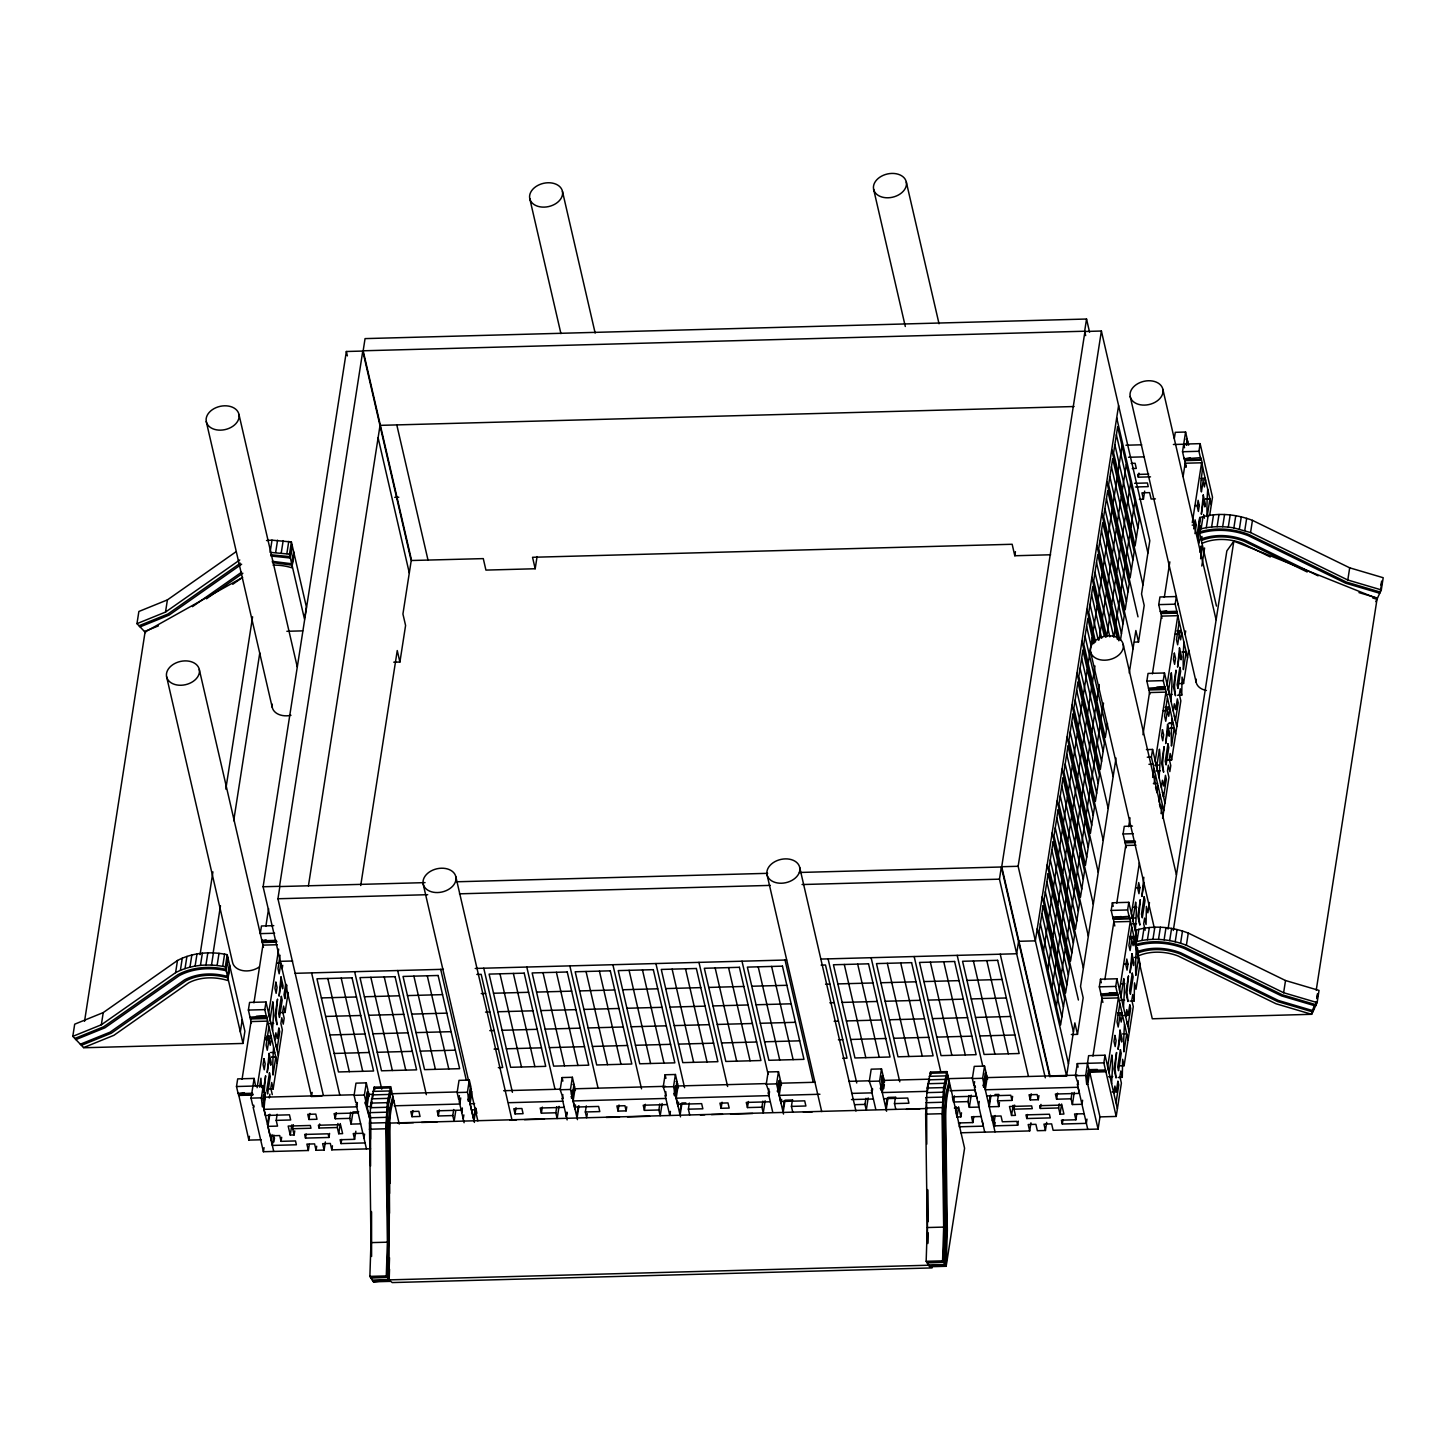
<?xml version="1.0" encoding="UTF-8"?>
<svg xmlns="http://www.w3.org/2000/svg" width="1456" height="1456" viewBox="0 0 1456 1456"><rect width="100%" height="100%" fill="white"/><g stroke="black" fill="none" stroke-linecap="round" stroke-linejoin="round"><path stroke-width="1.5" d="M388.952 1279.879L928.819 1265.228L932.077 1267.921L392.21 1282.572L388.952 1279.879L389.808 1123.086L927.399 1108.507M390.081 1280.443L389.88 1281.371L373.464 1281.826L369.879 1276.384L370.971 1242.623L369.478 1123.122L370.898 1103.102L374.192 1087.141L390.608 1086.686L399.235 1124.05M370.516 1124.578L370.534 1139.083M389.88 1281.371L386.295 1275.947L387.387 1242.186L385.785 1128.782L387.314 1102.665L390.608 1086.686M925.652 1114.149L927.181 1088.014L930.493 1072.053L946.91 1071.598L964.582 1148.202L946.163 1266.283L929.747 1266.738L926.162 1261.296L927.254 1227.535L925.652 1114.149L942.068 1113.694L943.597 1087.577L946.91 1071.598M371.244 1256.055L371.207 1211.465M371.589 1256.473L371.571 1211.792M389.516 1257.729L388.788 1279.733L372.372 1280.188M389.516 1269.213L389.152 1280.279L372.736 1280.716M927.454 1243.096L927.399 1189.57M927.818 1243.533L928.164 1232.795M950.113 1085.539L949.967 1085.794A39.749 7.662 88.4 0 0 945.727 1116.37L947.328 1230.447L946.163 1266.283L942.578 1260.86L943.67 1227.099L942.068 1113.694M926.635 1103.957L926.762 1144.161M370.534 1115.806L370.552 1166.056M371.48 1105.25L372.044 1101.209M927.781 1090.162L928.327 1086.121M72.8 1036.363L74.693 1024.187L103.23 1012.593L177.486 960.487C192.611 952.479 210.647 951.205 227.209 954.663L244.899 1031.267L243.006 1043.442L85.085 1047.719L83.574 1047.61L72.8 1036.363L101.338 1024.787L175.594 972.663C190.718 964.655 208.754 963.381 225.316 966.857L243.006 1043.442M145.582 632.632L136.973 623.659L138.866 611.484L167.404 599.89L236.09 551.697M84.539 1021.311L145.072 631.977L242.679 577.395M101.338 1024.787L103.23 1012.593M136.973 623.659L165.511 612.084L167.404 599.89M175.594 972.663L177.486 960.487M180.38 970.351L182.273 958.175M185.021 968.586L186.914 956.41M189.953 967.166L191.846 954.99M195.104 966.092L196.997 953.917M200.054 954.663L212.922 871.871M225.807 789.079L252.598 616.798M200.455 965.383L202.348 953.207M205.933 965.055L207.826 952.879M304.832 617.144L306.397 606.988L291.382 541.96L271.999 540.176L270.106 552.352L289.489 554.154L304.504 619.182M213.177 952.734L220.475 905.741M233.706 820.729L259.787 652.907M211.502 965.091L213.395 952.916M275.675 552.388L277.568 540.212M217.108 965.492L219.001 953.316M281.281 552.789L283.174 540.613M222.695 966.274L224.588 954.099M286.868 553.571L288.761 541.395M225.316 966.857L227.209 954.663M289.489 554.154L291.382 541.96M227.791 957.174L225.898 969.35C209.992 965.874 192.592 966.857 178.014 974.574L103.685 1026.753L74.82 1038.456M291.964 544.471L290.072 556.647L270.652 554.754M228.101 958.521L226.208 970.715C210.647 967.184 193.593 968.04 179.325 975.593L104.941 1027.809L75.894 1039.584M292.274 545.818L290.381 558.012L270.962 556.028M229.429 964.272L227.536 976.466C213.486 972.572 197.743 972.954 184.657 979.797L110.11 1032.14L80.335 1044.207M293.602 551.569L291.71 563.763L272.181 561.306M229.757 965.692L227.864 977.868C214.178 973.9 198.762 974.155 185.968 980.834L111.366 1033.196L81.409 1045.335M293.93 552.989L292.037 565.165L272.472 562.58M240.331 1031.885L242.224 1019.691M321.794 1096.204L311.548 1096.477L263.117 886.759L346.364 351.497L362.781 351.06L411.193 560.778L402.93 614.013L405.587 625.479L399.909 662.025L393.739 662.189M252.507 1093.256L238.147 1093.638L236.491 1086.522L237.692 1078.878L254.108 1078.423L255.637 1086.322M256.311 1016.27L266.557 1015.979L250.032 1017.198L248.375 1010.064L249.577 1002.42L265.993 1001.983L278.369 1055.564M238.147 1093.638L244.408 1092.71M250.032 1017.198L251.415 1023.222M266.139 939.866L261.916 940.74L276.276 940.358M261.188 1139.775L248.867 1140.103L238.256 1092.874M262.025 939.975L262.335 942.523L276.695 942.141M242.06 1079.278L251.033 1021.566L267.449 1021.129L257.111 1087.705M253.945 1002.82L262.917 945.126L277.295 944.726M265.847 926.38L268.596 908.617M362.781 351.06L279.534 886.322L263.117 886.759M323.305 1095.167L277.95 898.752L279.861 886.558L425.061 882.627M537.082 556.574L535.189 568.75L485.922 570.097L483.283 558.613L411.593 560.505L363.163 350.787L365.056 338.611L1086.54 319.028L1089.579 332.205M309.309 1144.398L308.363 1150.495L263.409 1151.714L253.089 1107.033L254.127 1106.997L253.708 1105.213L252.689 1105.25L251.033 1098.133L254.108 1078.423M266.448 1016.743L264.81 1009.627L265.993 1001.983M277.168 1063.208L266.557 1015.979M248.867 1140.103L249.467 1136.281M278.66 949.112L268.65 1013.467L270.488 1021.548M259.568 1087.122L260.952 1078.204L261.479 1087.65M268.869 1027.244L266.102 1045.099L267.285 1050.249L268.96 1039.529L264.846 1039.639M270.07 1019.6L272.836 1001.764C274.183 1011.283 272.927 1020.911 272.581 1030.502M280.062 955.263L277.987 968.659L279.17 973.809L280.844 963.089L276.731 963.199M277.15 1114.277L276.203 1120.374L290.672 1119.973L289.471 1114.823L265.411 1115.478L263.409 1106.742L262.371 1106.778L261.352 1097.842L263.245 1085.666L252.944 1085.939M263.081 1092.237L265.629 1075.802L264.155 1092.127L265.119 1096.259M282.173 968.822L282.719 965.255M262.899 1098.898L263.536 1094.839M263.318 1100.681L263.955 1096.623M262.99 1104.958L264.883 1092.783L263.245 1085.666M263.409 1106.742L265.301 1094.566L264.264 1094.603M273.71 1151.423L263.991 1109.345L265.301 1094.566M273.564 1047.592C272.982 1056.765 272.509 1065.919 273.018 1075.056L275.785 1057.22L271.69 1057.329M274.747 1039.948L275.857 1032.814L277.204 1038.601L278.86 1027.881L279.752 1031.722L276.986 1049.576L275.857 1044.826M285.685 984.056L284.011 994.776L284.903 998.616L286.978 985.221M269.287 1098.006L269.888 1094.202M263.409 1151.714L264.046 1147.656M267.504 1124.815L269.069 1114.659M269.069 1089.033L273.182 1088.924L282.355 1029.865L280.881 1023.459L281.772 1017.762L283.247 1024.15L284.175 1018.181L282.701 1011.774L283.592 1006.078L285.067 1012.466L280.953 1012.575M285.067 1012.466L288.179 992.482M273.874 1135.079L272.327 1145.435L296.387 1144.78L295.513 1140.94L281.044 1141.34L279.716 1135.553L270.106 1135.807L267.922 1126.362L269.815 1114.186M308.417 885.958L379.998 425.625M271.144 1140.649L272.09 1134.552M273.874 1141.959L274.511 1137.9M281.044 1141.34L281.681 1137.263M294.749 1130.875L294.13 1134.934L290.254 1135.043L291.819 1124.887M294.13 1134.934L292.692 1128.728L293.329 1124.669M311.548 1096.477L312.166 1092.419M329.584 1133.405L328.947 1137.464L305.505 1138.101L306.142 1134.042M308.945 1119.482L307.762 1114.331L315.806 1114.113L317.008 1119.264L308.945 1119.482L309.891 1113.385M319.028 1128.018L318.391 1125.251L340.54 1124.651L342.615 1133.623L338.738 1133.733L337.301 1127.526L319.028 1128.018L319.665 1123.959M325.38 1141.941L324.106 1150.058L316.061 1150.276L316.698 1146.218M360.724 885.521L397.251 650.559L399.909 662.025M360.669 1123.85L351.06 1124.105L349.749 1118.372L335.28 1118.754L336.227 1112.675M370.57 1148.802L331.804 1149.858L332.441 1145.799M337.301 1127.526L337.938 1123.468M338.738 1133.733L340.322 1123.577M365.074 1142.924L341.013 1143.579L341.65 1139.502M349.749 1118.372L350.696 1112.275M366.457 1148.911L356.138 1104.23L357.175 1104.212L356.756 1102.429L355.737 1102.447L354.081 1095.331L355.974 1083.155L366.293 1082.864L367.931 1089.998L366.038 1102.174L365.001 1102.192L370.37 1120.974M351.06 1124.105L352.971 1111.929L358.722 1111.765M357.375 1102.756L356.738 1106.833L263.991 1109.345M341.013 1143.579L340.122 1139.72L354.591 1139.338L355.846 1131.221M366.038 1102.174L364.382 1095.058L366.293 1082.864M365.42 1103.976L367.312 1091.8L368.332 1091.763L369.314 1096.022M366.439 1103.957L368.332 1091.763M370.534 1122.012L367.039 1106.542L368.932 1094.366L373.464 1094.239M363.964 1138.119L364.601 1134.06M411.993 1116.679L410.81 1111.529L418.855 1111.31L420.038 1116.461L411.993 1116.679L412.94 1110.6M455.692 1111.165L454.108 1121.32L452.78 1115.569L438.329 1115.969L439.275 1109.872M452.78 1115.569L453.726 1109.49M464.1 1122.722L459.186 1101.446L460.223 1101.409L459.805 1099.626L458.767 1099.662L457.129 1092.546L459.022 1080.352L469.323 1080.079L470.98 1087.195L469.087 1099.371L468.049 1099.407L468.686 1095.349M458.767 1099.662L459.404 1095.604M460.733 1097.933L459.787 1104.03L394.194 1105.814M461.643 1112.056L462.262 1107.998M461.752 1112.602L462.389 1108.544M463.226 1118.954L463.863 1114.896M469.087 1099.371L467.431 1092.255L469.323 1080.079M474.401 1122.43L469.487 1101.155L468.45 1101.191L470.361 1088.997M469.487 1101.155L471.38 1088.979M475.166 1109.072L473.582 1119.227L470.088 1103.757L471.981 1091.563M474.019 1120.774L475.912 1108.598M515.042 1113.895L513.841 1108.726L521.903 1108.507L523.086 1113.676L515.042 1113.895L515.988 1107.798M559.049 1106.342L557.157 1118.517L555.828 1112.784L541.377 1113.167L542.324 1107.088M555.828 1112.784L556.774 1106.687M562.853 1094.584L562.234 1098.643L563.254 1098.607L560.178 1089.743L562.071 1077.567L572.372 1077.276L574.01 1084.392L572.117 1096.586L571.098 1096.605L572.536 1098.37L577.45 1119.646M566.275 1116.151L566.912 1112.093M572.117 1096.586L570.479 1089.47L572.372 1077.276M566.402 1116.697L567.039 1112.639M571.407 1094.584L572.044 1090.526M571.498 1098.388L572.772 1090.271M572.536 1098.37L574.428 1086.176L572.991 1084.429L574.01 1084.392M575.539 1104.922L574.902 1108.981L573.136 1100.954L575.029 1088.779L665.501 1086.322M576.631 1116.424L578.214 1106.269M577.067 1117.971L578.96 1105.796M587.296 1113.658L586.659 1117.717L585.33 1111.984L586.295 1105.887M626.772 1106.815L626.135 1110.873L618.072 1111.092L619.018 1104.995M662.098 1103.539L660.205 1115.715L658.876 1109.982L644.407 1110.382L645.354 1104.285M658.876 1109.982L659.823 1103.903M665.902 1091.782L665.265 1095.84L666.302 1095.822L663.226 1086.94L665.119 1074.765L675.42 1074.492L677.058 1081.608L675.165 1093.784L674.128 1093.82L675.402 1085.703M675.165 1093.784L673.527 1086.667L675.42 1074.492M669.796 1115.46L670.433 1111.401M680.498 1116.843L675.584 1095.567L674.547 1095.604L676.13 1085.448M675.584 1095.567L677.477 1083.391L676.439 1083.41M678.587 1102.119L677.95 1106.178L676.185 1098.17L678.077 1085.976L766.293 1083.592M679.679 1113.64L681.244 1103.484M680.098 1115.187L682.009 1102.993L685.849 1102.902M689.707 1114.914L688.379 1109.181L689.325 1103.102M721.12 1108.289L719.937 1103.138L727.982 1102.92L729.183 1108.071L721.12 1108.289L722.067 1102.21M765.146 1100.754L763.235 1112.93L761.925 1107.197L747.456 1107.579L748.402 1101.5M761.925 1107.197L762.871 1101.1M768.95 1088.997L768.313 1093.056L769.35 1093.019L766.256 1084.156L768.149 1071.962L778.469 1071.689L780.107 1078.805L778.214 1090.999L777.176 1091.017L778.614 1092.764L783.528 1114.058M769.551 1091.581L768.914 1095.64L676.185 1098.17M778.214 1090.999L776.576 1083.865L778.469 1071.689M778.123 1084.938L778.76 1080.862M778.541 1086.704L779.488 1080.625L780.507 1080.589L781.49 1084.847M778.614 1092.764L780.507 1080.589M781.635 1099.335L780.998 1103.393L779.215 1095.367L781.108 1083.191L815.051 1082.263M782.709 1110.837L784.293 1100.681M783.146 1112.384L785.039 1100.208L792.719 1099.99M792.756 1112.129L791.427 1106.396L792.373 1100.299M868.176 1097.951L866.284 1110.127L864.955 1104.394L865.92 1098.297M875.784 1109.399L871.361 1090.253L872.399 1090.235L869.305 1081.353L871.198 1069.177L881.499 1068.904L883.155 1076.02L881.262 1088.196L880.225 1088.233L881.663 1089.98L886.577 1111.256M872.599 1088.797L871.962 1092.855L851.596 1093.401M881.262 1088.196L879.606 1081.08L881.499 1068.904M881.481 1080.097L882.118 1076.039L883.155 1076.02M880.643 1089.998L881.262 1085.939M881.899 1081.881L882.118 1076.039M881.663 1089.98L883.555 1077.804L882.536 1077.822M883.737 1088.724L884.356 1084.665M885.703 1107.488L886.977 1099.371M885.83 1108.034L887.414 1097.897M886.194 1109.599L887.778 1099.444M895.804 1109.326L894.475 1103.593L895.422 1097.496M1050.631 554.772L1014.796 555.755L1015.433 551.678M978.942 1107.07L969.332 1107.343L968.003 1101.61L953.553 1101.992L954.499 1095.895M955.573 1110.764L956.21 1106.687M961.506 1112.803L960.869 1116.861L957.011 1116.952L958.576 1106.815M959.904 1122.74L959.267 1126.798L983.328 1126.143M1045.299 1077.822L999.453 879.169L1001.346 866.993L799.417 872.472M1085.666 335.608L1084.647 331.222L1086.54 319.028M1071.343 1034.524L1077.495 1034.361L1074.856 1022.876L1066.575 1076.002L1050.14 1076.439L1001.728 866.72L1084.957 331.477L1101.391 331.022L1149.803 540.74L1141.54 593.975L1144.198 605.441L1138.519 641.987L1134.406 642.096M968.003 1101.61L968.95 1095.513M984.729 1132.149L974.41 1087.468L975.429 1087.432L975.029 1085.648L973.991 1085.685L972.353 1078.568L974.246 1066.374L984.547 1066.101L986.185 1073.218L984.292 1085.412L983.273 1085.43L984.22 1079.333M969.332 1107.343L971.225 1095.149M973.991 1085.685L974.628 1081.626M958.394 1122.958L972.845 1122.576L973.791 1116.479M984.292 1085.412L982.654 1078.277L984.547 1066.101M978.65 1105.523L979.287 1101.464M995.03 1131.876L984.711 1087.177L983.674 1087.213L985.166 1073.254L986.185 1073.218M1066.575 1076.002L1018.144 866.284L1101.391 331.022M984.711 1087.177L986.604 1075.001L985.566 1075.038M988.751 1104.704L990.025 1096.586M988.879 1105.25L990.462 1095.094M990.808 1096.641L989.243 1106.797L998.834 1106.542L999.471 1102.483M1018.563 941.577L1016.652 953.753L820.693 959.067M992.41 1120.538L993.047 1116.461M992.537 1121.084L993.174 1117.025M995.176 1115.514L993.647 1125.87L1017.708 1125.215L1018.326 1121.156M998.834 1106.542L997.524 1100.809L998.47 1094.712M994.557 1126.453L995.194 1122.394M1118.59 405.587L1035.362 940.849L1018.945 941.304M997.524 1100.809L1011.975 1100.408L1012.612 1096.35M1014.632 1105.104L1013.995 1109.163L1015.433 1115.369L1011.556 1115.478L1013.139 1105.322M1043.533 950.877L1047.574 924.851M1048.484 918.954L1052.542 892.91M1053.452 887.013L1057.511 860.987M1058.421 855.091L1062.48 829.046M1063.39 823.15L1067.43 797.124M1068.358 791.227L1072.399 765.183M1073.309 759.304L1077.367 733.26M1078.277 727.363L1082.336 701.319M1083.246 695.44L1087.304 669.396M1088.214 663.499L1092.255 637.455M1093.183 631.576L1097.223 605.532M1098.152 599.635L1102.192 573.609M1103.102 567.713L1107.161 541.668M1108.071 535.772L1112.129 509.746M1113.039 503.849L1117.098 477.805M1118.008 471.908L1122.048 445.882M1047.792 969.387L1051.851 943.361M1052.761 937.464L1056.819 911.42M1057.729 905.523L1061.788 879.497M1062.698 873.6L1066.738 847.556M1067.667 841.677L1071.707 815.633M1072.635 809.736L1076.676 783.692M1077.586 777.813L1081.644 751.769M1082.554 745.872L1086.613 719.846M1087.523 713.95L1091.563 687.905M1092.491 682.009L1094.967 666.011M1099.007 640.039L1101.5 624.042M1102.41 618.145L1106.469 592.119M1107.379 586.222L1111.438 560.178M1112.348 554.281L1116.406 528.255M1117.316 522.358L1121.357 496.314M1122.285 490.435L1126.325 464.391M1026.808 1118.536L1025.97 1114.877L1049.412 1114.24L1050.249 1117.899L1026.808 1118.536L1027.445 1114.477M1038.947 1095.64L1038.31 1099.699L1030.266 1099.917L1031.212 1093.82M960.869 1132.786L1029.683 1130.93L1030.939 1122.813M1052.069 987.896L1056.128 961.87M1057.038 955.973L1061.096 929.929M1062.006 924.05L1066.047 898.006M1066.975 892.109L1071.015 866.065M1071.944 860.187L1075.984 834.142M1076.894 828.246L1080.953 802.22M1081.863 796.323L1085.921 770.279M1086.831 764.382L1090.872 738.356M1091.8 732.459L1095.84 706.415M1096.768 700.518L1099.244 684.52M1110.746 610.628L1106.687 636.672L1093.729 580.489L1097.769 554.463L1117.389 639.421M1111.656 604.731L1115.715 578.687M1116.625 572.809L1120.665 546.764M1121.593 540.868L1125.634 514.842M1126.562 508.945L1130.602 482.901M1040.33 1108.453L1039.693 1105.686L1061.843 1105.086L1063.917 1114.058L1060.041 1114.168L1058.621 1107.961L1040.33 1108.453L1040.967 1104.394M1150.513 476.858L1138.319 477.186L1138.956 473.127M1056.346 1006.424L1060.405 980.379M1061.315 974.483L1065.355 948.457M1066.283 942.56L1070.324 916.516M1071.252 910.619L1075.292 884.593M1076.202 878.696L1080.261 852.652M1081.171 846.755L1085.23 820.729M1086.14 814.832L1090.18 788.788M1091.108 782.891L1095.149 756.865M1096.077 750.968L1100.117 724.924M1101.027 719.046L1103.521 703.03M1115.023 629.138L1113.767 637.182L1096.514 562.507M1115.933 623.241L1119.973 597.215M1120.902 591.318L1124.942 565.274M1125.87 559.377L1129.911 533.351M1130.821 527.454L1134.879 501.41M1107.488 723.541L1105.304 737.555L1083.792 644.353L1087.85 618.327L1093.693 643.643M1120.519 639.748L1124.25 615.724L1102.738 522.522L1098.698 548.566L1119.737 639.694M1139.393 499.335L1143.415 499.226L1144.671 491.109M1029.683 1130.93L1028.191 1124.523L1035.889 1124.323L1037.364 1130.711L1045.426 1130.493L1046.682 1122.376M1082.609 1100.226L1081.972 1104.285L1072.38 1104.54L1071.052 1098.807L1056.601 1099.207L1057.547 1093.11M1058.621 1107.961L1059.24 1103.903M1060.041 1114.168L1061.624 1104.012M1116.024 758.085L1080.534 986.349L1083.173 997.815L1077.495 1034.361M1129.255 673.036L1135.862 630.521L1138.519 641.987M1086.959 1119.1L1086.376 1123.359L1062.316 1124.014L1062.953 1119.937M1071.052 1098.807L1071.998 1092.71M1174.337 438.402L1175.283 432.323L1185.584 432.032L1187.222 439.166L1186.276 445.245M1078.077 1080.607L1077.458 1084.665L1078.477 1084.647L1075.402 1075.766L1077.294 1063.59L1103.848 1062.862L1105.486 1069.978L1088.214 1070.451L1086.722 1084.411L1087.759 1084.392L1098.079 1129.073L1053.125 1130.293L1051.632 1123.886L1043.952 1124.105L1045.426 1130.493M1072.38 1104.54L1074.273 1092.364M1062.316 1124.014L1061.424 1120.174L1075.893 1119.773L1076.839 1113.676M1086.722 1084.411L1085.703 1075.493L1088.615 1055.673L1105.031 1055.218L1109.09 1072.854L1111.874 1054.999C1113.203 1064.518 1111.965 1074.146 1111.62 1083.737M1109.272 992.992L1117.498 992.774L1100.954 993.993L1099.316 986.859L1100.499 979.215L1116.916 978.778L1129.292 1032.359M1130.074 1001.055L1134.169 1000.945L1134.515 982.873L1135.989 989.261L1139.993 963.563L1129.383 916.334L1112.839 917.535L1111.201 910.419L1112.384 902.775L1128.8 902.32L1136.463 935.607M1134.988 840.804L1124.724 841.095L1123.086 833.979L1124.269 826.335L1132.477 826.098M1156.828 687.214L1165.037 686.995L1148.493 688.197L1146.855 681.08L1148.038 673.436L1164.472 672.981L1176.83 726.58M1158.739 604.622L1159.941 596.978L1176.357 596.541L1175.174 604.185L1176.812 611.302L1160.396 611.757L1158.739 604.622L1175.174 604.185M1201.418 479.916L1205.532 479.807L1204.421 486.923L1203.093 481.19L1201.418 491.928C1198.743 480.589 1205.313 468.905 1200.709 457.639L1184.165 458.858L1182.527 451.742L1185.584 432.032M1086.94 1078.568L1087.577 1074.51M1087.341 1082.609L1089.179 1069.669L1097.387 1069.45M1100.954 993.993L1102.902 1002.438M1112.839 917.535L1121.175 916.552M1124.724 841.095L1126.252 847.72M1148.493 688.197L1149.894 694.239M1160.396 611.757L1166.675 610.81M1184.165 458.858L1190.444 457.93M1089.179 1069.669L1099.972 1116.898L1098.079 1129.073M1114.786 925.998L1112.966 916.77M1161.924 618.381L1160.505 610.992M1211.319 504.868L1201.6 462.79L1185.166 463.226L1186.112 467.212L1184.292 458.094M1187.004 444.99L1187.641 440.931L1186.203 439.184L1187.222 439.166M1087.759 1084.392L1089.652 1072.198M1092.983 1056.055L1101.955 998.361L1118.372 997.906L1107.688 1066.72L1117.407 1108.799M1104.867 979.615L1113.84 921.903L1130.275 921.466L1119.573 990.262L1121.411 998.343M1116.77 903.175L1125.743 845.463L1136.008 845.19M1128.655 826.717L1130.038 817.853M1142.96 734.734L1149.512 692.565L1165.928 692.128L1155.227 760.924L1157.083 769.005M1152.424 673.837L1161.397 616.125L1177.813 615.67L1167.111 684.484L1168.968 692.546M1164.309 597.379L1169.841 561.87M1183.109 476.549L1185.166 463.226M1103.848 1062.862L1105.031 1055.218M1117.371 993.538L1115.733 986.422L1116.916 978.778M1129.255 917.098L1127.617 909.964L1128.8 902.32M1148.93 764.309L1153.043 764.2L1151.387 757.084L1152.588 749.44L1146.418 749.603M1164.927 687.76L1163.271 680.625L1164.472 672.981M1200.581 458.403L1198.943 451.287L1200.126 443.643L1183.71 444.098L1184.511 447.775M1105.486 1069.978L1116.206 1116.443L1099.79 1116.898M1153.043 764.2L1163.763 810.664M1176.812 611.302L1187.532 657.766M1177.995 603.658L1178.414 605.441M1128.091 1040.003L1117.498 992.774M1175.647 734.224L1165.037 686.995M1139.393 862.771L1131.458 913.822L1133.296 921.903M1152.661 777.449L1154.044 768.568M1192.282 522.704L1201.6 462.79M1119.791 1004.039L1117.025 1021.894L1118.208 1027.044L1119.882 1016.324L1121.211 1022.057L1122.303 1014.941L1118.208 1015.05M1120.993 996.395L1123.759 978.541C1125.106 988.078 1123.85 997.706 1123.504 1007.297M1131.676 927.599L1128.91 945.454L1130.093 950.604L1131.767 939.866L1133.096 945.617L1134.206 938.483L1130.093 938.592M1132.877 919.955L1135.644 902.101C1136.99 911.638 1135.735 921.248 1135.389 930.839M1154.08 783.637L1155.463 774.701M1156.646 767.057L1159.431 749.203C1160.76 758.74 1159.522 768.368 1159.158 777.941M1167.348 698.261L1164.563 716.115L1165.765 721.266L1167.421 710.528L1163.326 710.637M1168.531 690.617L1171.316 672.763C1172.644 682.282 1171.407 691.909 1171.043 701.501M1179.233 621.803L1176.466 639.657L1177.649 644.808L1179.324 634.088L1175.21 634.197M1193.702 528.801L1195.085 519.865L1196.268 525.015L1194.939 533.606M1127.981 964.163L1127.053 970.133L1125.87 964.982L1126.798 959.013L1127.981 964.163L1123.886 964.272M1139.884 887.723L1138.956 893.693L1137.755 888.542L1138.683 882.573L1139.884 887.723L1135.771 887.832M1199.307 505.487L1198.379 511.456L1197.196 506.306L1198.124 500.336L1199.307 505.487L1195.212 505.596M1143.815 877.276L1141.904 896.477L1144.016 882.918M1156.865 792.719L1157.975 785.585M1134.606 942.196L1136.517 930.002C1153.461 925.106 1171.916 926.799 1188.278 933.059L1285.521 980.525L1319.027 990.426L1317.134 1002.602L1311.638 1014.304L1152.297 1018.781L1134.606 942.196C1151.55 937.282 1170.023 938.993 1186.385 945.253L1283.628 992.719L1317.134 1002.602M1216.47 606.078L1198.798 529.493L1200.69 517.299C1217.635 512.403 1236.089 514.095 1252.451 520.356L1349.694 567.822L1383.2 577.723L1381.307 589.898L1375.829 601.601M1136.463 936.572L1135.189 944.689C1151.405 939.793 1169.15 941.249 1184.875 947.274L1282.208 994.776L1316.115 1004.786M1200.308 525.889L1199.362 531.986C1215.578 527.09 1233.341 528.546 1249.048 534.57L1346.4 582.072L1380.288 592.082L1381.853 581.945M1136.444 939.957L1135.498 946.054C1151.314 941.122 1168.695 942.451 1184.056 948.347L1281.462 995.886L1315.551 1005.969L1316.188 1001.91M1200.636 527.254L1199.689 533.351C1215.487 528.419 1232.868 529.747 1248.229 535.644L1345.635 583.183L1379.742 593.265M1136.954 941.486L1138.847 929.292M1198.798 529.493L1201.127 528.783L1203.02 516.589M1113.785 1093.183L1114.896 1086.049L1116.242 1091.836L1112.129 1091.945M1124.487 1024.369C1123.905 1033.542 1123.431 1042.714 1123.941 1051.851L1126.707 1033.997L1122.558 1033.924M1125.67 1016.725L1126.78 1009.609L1128.127 1015.396L1124.014 1015.505M1136.372 947.929C1135.789 957.102 1135.334 966.274 1135.826 975.411L1138.592 957.557L1134.442 957.466M1159.049 802.165L1160.159 795.031M1161.342 787.387L1162.452 780.27L1163.781 786.058L1165.455 775.32L1166.347 779.16L1163.562 797.014M1172.044 718.591C1171.461 727.763 1170.988 736.936 1171.479 746.073L1174.264 728.218L1170.151 728.328M1173.227 710.947L1174.337 703.812L1175.665 709.6L1177.34 698.88L1178.232 702.72L1175.447 720.574M1183.928 642.132C1183.346 651.323 1182.873 660.478 1183.382 669.614L1186.149 651.778L1182.054 651.888L1186.112 651.578M1185.111 634.488L1185.675 630.939M1207.697 489.252C1207.115 498.425 1206.66 507.598 1207.151 516.734L1209.918 498.88L1205.823 498.989M1137.464 947.729L1136.827 951.787C1150.877 946.509 1166.802 947.51 1180.707 952.788L1278.35 1000.454L1313.294 1010.773L1314.24 1004.676M1137.791 949.148L1137.154 953.207C1150.786 947.838 1166.347 948.73 1179.888 953.862L1277.585 1001.546L1312.748 1011.938L1313.385 1007.88M1201.964 536.445L1201.327 540.504C1214.959 535.135 1230.52 536.026 1244.079 541.159L1307.16 571.971M1116.242 1091.836L1117.899 1081.116L1118.79 1084.957L1116.006 1102.811M1128.127 1015.396L1129.783 1004.676L1130.675 1008.517L1127.909 1026.353L1126.78 1021.621M1200.108 552.425L1201.109 545.982L1202.001 549.822L1200.618 558.758M1160.996 813.595L1162.379 804.658M1142.105 940.412L1143.997 928.236M1201.127 528.783L1206.278 527.709L1208.171 515.533M1116.206 1116.443L1121.393 1083.1L1119.919 1076.694L1120.811 1070.997L1122.285 1077.385L1118.172 1077.513M1122.285 1077.385L1122.631 1059.313L1124.105 1065.701L1119.992 1065.828M1124.105 1065.701L1133.278 1006.66L1131.803 1000.254L1132.695 994.539L1134.169 1000.945M1149.476 902.483L1147.874 912.821L1146.4 906.415L1146.054 924.505L1144.58 918.099L1143.688 923.814L1145.18 930.202M1162.58 818.29L1168.95 777.322L1167.475 770.916L1168.349 765.201L1169.841 771.607L1170.77 765.638L1169.295 759.231L1170.169 753.516L1171.643 759.923L1167.548 760.032M1171.643 759.923L1180.834 700.864L1179.36 694.476L1180.252 688.761L1181.726 695.167L1177.613 695.276M1181.726 695.167L1182.054 677.076L1183.546 683.483L1179.433 683.592M1183.546 683.483L1188.733 650.122M1201.801 566.038L1204.603 547.966M1209.645 515.606L1212.502 497.224L1200.126 443.643M1147.455 939.702L1149.348 927.527M1206.278 527.709L1211.629 526.999L1213.521 514.823M1152.934 939.375L1154.826 927.181M1211.629 526.999L1217.107 526.672L1219 514.478M1158.503 939.411L1160.396 927.217M1217.107 526.672L1222.676 526.708L1224.569 514.514M1164.108 939.812L1166.001 927.636M1222.676 526.708L1228.282 527.108L1230.174 514.933M1168.04 929.074L1226.844 550.914L1233.833 541.159L1377.121 598.562L1316.242 990.135M1169.696 940.594L1171.589 928.418M1381.307 589.898L1347.801 580.016L1250.558 532.55L1233.869 527.891L1235.762 515.715M1173.299 930.493L1233.833 541.159M1175.21 941.723L1177.103 929.547M1239.384 529.019L1241.276 516.844M1180.598 943.215L1182.49 931.039M1244.771 530.512L1246.664 518.336M1186.385 945.253L1188.278 933.059M1250.558 532.55L1252.451 520.356M1283.628 992.719L1285.521 980.525M1347.801 580.016L1349.694 567.822M1312.275 1010.246L1311.638 1014.304L1276.075 1003.785L1178.25 956.046A39.749 26.9 8.8 0 0 1138.519 955.791L1137.828 956.119M1316.825 997.833L1317.443 993.775M1380.998 585.13L1381.635 581.071M1317.061 998.707L1317.68 994.648M372.681 1097.533L373.391 1094.239M928.964 1082.445L929.692 1079.151M373.464 1281.826L385.967 1280.552M929.747 1266.738L929.947 1265.792M391.191 1089.197L387.897 1104.795L386.568 1123.632L388.079 1242.805L386.95 1276.948L370.534 1277.403M391.5 1090.562L388.224 1105.941L386.932 1124.123L388.443 1243.151L387.314 1277.494L370.898 1277.949M947.492 1074.109L944.198 1089.707L942.851 1108.544L944.362 1227.717L943.251 1261.861L926.835 1262.316M947.801 1075.474L944.507 1090.853L943.215 1109.035L944.726 1228.063L943.615 1262.407L927.181 1262.862M392.829 1096.295L389.971 1107.324L388.406 1126.198L389.498 1213.267M393.156 1097.715L390.263 1108.598L388.77 1126.707L389.571 1193.465M949.13 1081.207L946.273 1092.237L944.707 1111.11L946.236 1229.428L945.09 1264.645L928.655 1265.1M949.458 1082.627L946.564 1093.511L945.053 1111.62L946.6 1229.774L945.435 1265.191L929.019 1265.628M393.83 1100.627L393.666 1100.882A39.749 7.662 88.4 0 0 389.425 1131.458L390.19 1183.4M232.742 584.293L241.842 577.886M165.511 612.084L239.767 559.959M240.331 563.181L167.859 614.05L138.993 625.752M241.641 564.2L169.114 615.105L140.067 626.881M192.465 606.661L241.569 572.208M206.461 598.78L242.861 573.227M1202.001 543.416L1202.692 543.088A39.749 26.9 8.8 0 1 1242.423 543.343L1270.269 556.975M144.508 631.522L158.395 625.88M83.574 1047.61L113.896 1035.307L188.57 982.891A39.749 26.9 8.8 0 1 227.7 980.489L229.593 968.313M1201 539.084C1215.068 533.806 1230.975 534.807 1244.88 540.085L1318.117 575.83M266.521 540.504L271.999 540.176M363.163 350.787L1084.647 331.222M380.38 425.352L1074.091 406.533M1125.907 445.227L1141.741 444.79M1173.39 444.499L1183.692 444.226M1182.527 451.742L1198.943 451.287M1128.546 457.275L1144.38 456.856M1184.693 459.878L1201.109 459.423M1184.583 460.642L1201 460.187M1131.075 463.39L1135.116 463.281L1136.299 468.432L1132.277 468.541M1148.766 474.128L1137.682 474.419L1138.319 477.186M394.74 497.351L398.798 497.242M1201.073 478.314L1205.168 478.205M1134.624 483.319L1147.401 482.973L1148.238 486.632L1135.462 486.977M1155.427 498.898L1151.114 499.026L1149.621 492.619L1141.941 492.838L1143.415 499.226M1205.768 498.789L1209.881 498.68M1192.173 525.125L1196.268 525.015M286.868 631.285L302.666 630.867M1160.923 612.758L1177.34 612.321M1160.796 613.522L1177.212 613.085M1177.158 630.721L1181.271 630.594M1177.285 631.267L1181.398 631.158M1177.649 632.814L1181.744 632.705L1180.634 639.821L1179.324 634.088M1146.855 681.08L1163.271 680.625M1149.039 689.216L1165.455 688.761M1148.911 689.98L1165.328 689.525M1168.058 694.494L1172.153 694.385M1165.273 707.161L1169.368 707.052M1165.401 707.707L1169.496 707.598M1165.765 709.254L1169.86 709.145L1168.749 716.279L1167.421 710.528M1168.931 722.995L1173.026 722.886M1169.059 723.541L1173.154 723.432M1170.114 728.127L1174.209 728.018M1147.292 757.193L1151.387 757.084M1154.845 765.201L1158.94 765.092M1156.173 770.934L1160.268 770.825M1153.389 783.601L1157.484 783.492M1123.086 833.979L1133.35 833.687M1125.251 842.114L1135.516 841.823M1125.142 842.878L1135.407 842.587M1001.728 866.72L1018.144 866.284M456.82 881.772L767.658 873.327M277.95 898.752L427.7 894.694M459.459 893.82L770.297 885.394M802.056 884.538L999.453 879.169M273.783 925.652L261.461 925.98L260.278 933.624L274.638 933.241M1132.732 907.361L1136.845 907.252M1111.201 910.419L1127.617 909.964M262.444 941.759L276.804 941.377M1113.367 918.554L1129.783 918.099M1131.057 918.099L1135.17 917.99M1113.258 919.318L1129.674 918.863M1132.386 923.832L1136.499 923.723M1129.601 936.499L1133.714 936.39M1129.729 937.045L1133.842 936.936M280.335 961.324L292.656 960.996M295.168 973.318L443.407 969.296M475.238 968.44L786.604 959.995M476.84 974.446L481.172 974.319L502.684 1067.521L498.352 1067.63M821.148 965.11L825.497 964.982L847.01 1058.184L842.678 1058.294M321.376 997.924L356.465 996.978M364.419 996.759L399.508 995.795M407.462 995.595L442.551 994.63M481.244 993.593L485.594 993.465M493.529 993.247L528.637 992.3M536.572 992.082L571.68 991.136M579.615 990.917L614.705 989.971M622.658 989.752L657.748 988.806M665.701 988.588L700.791 987.623M708.744 987.423L743.834 986.458M751.769 986.24L786.877 985.293M825.57 984.238L829.92 984.129M837.855 983.91L872.963 982.964M880.898 982.745L915.988 981.799M923.941 981.581L959.031 980.634M966.984 980.416L1002.074 979.451M1120.847 983.819L1124.942 983.71M1099.316 986.859L1115.733 986.422M248.375 1010.064L264.81 1009.627M1101.482 994.994L1117.899 994.557M250.559 1018.199L266.976 1017.762M325.653 1016.434L360.742 1015.487M368.696 1015.269L403.785 1014.322M411.72 1014.104L446.828 1013.139M485.521 1012.102L489.871 1011.975M497.806 1011.756L532.914 1010.81M540.849 1010.591L575.939 1009.645M583.892 1009.427L618.982 1008.48M626.935 1008.262L662.025 1007.315M669.978 1007.097L705.068 1006.151M713.003 1005.932L748.111 1004.968M756.046 1004.767L791.154 1003.803M829.847 1002.765L834.197 1002.638M842.132 1002.42L877.222 1001.473M885.175 1001.255L920.265 1000.308M928.218 1000.09L963.308 999.144M971.261 998.925L1006.351 997.979M250.432 1018.963L266.867 1018.527M1101.355 995.758L1117.789 995.322M269.578 1023.477L273.692 1023.368M1120.501 1000.272L1124.614 1000.163M266.794 1036.162L270.907 1036.035M1117.717 1012.939L1121.83 1012.83M266.921 1036.708L271.034 1036.599M329.93 1034.943L365.019 1033.997M372.954 1033.778L408.062 1032.832M415.997 1032.613L451.105 1031.667M489.798 1030.611L494.148 1030.484M502.083 1030.284L537.173 1029.319M545.126 1029.101L580.216 1028.154M588.169 1027.936L623.259 1026.99M631.212 1026.771L666.302 1025.825M674.237 1025.606L709.345 1024.66M717.28 1024.442L752.388 1023.495M760.323 1023.277L795.431 1022.312M834.124 1021.275L838.456 1021.147M846.409 1020.929L881.499 1019.983M889.452 1019.764L924.542 1018.818M932.495 1018.599L967.585 1017.653M975.52 1017.435L1010.628 1016.488M1117.844 1013.503L1121.957 1013.376M265.229 1038.31L271.38 1038.146L270.27 1045.262L268.96 1039.529M270.579 1052.524L274.674 1052.415M334.188 1053.452L369.296 1052.506M377.231 1052.288L412.339 1051.341M420.274 1051.123L455.382 1050.176M494.075 1049.121L498.407 1049.012M506.36 1048.793L541.45 1047.829M549.403 1047.628L584.493 1046.664M592.446 1046.445L627.536 1045.499M635.471 1045.281L670.579 1044.334M678.514 1044.116L713.622 1043.169M721.557 1042.951L756.665 1042.005M764.6 1041.786L799.69 1040.84M838.401 1039.784L842.733 1039.657M850.686 1039.457L885.776 1038.492M893.729 1038.274L928.819 1037.327M936.754 1037.109L971.862 1036.162M979.797 1035.944L1014.905 1034.998M271.635 1057.129L275.748 1057.02M236.491 1086.522L252.907 1086.067M373.755 1088.342L390.19 1087.905M930.056 1073.254L946.473 1072.817M263.845 1092.819L264.883 1092.783M676.039 1081.626L677.058 1081.608M1089.598 1071.452L1106.014 1070.997M238.675 1094.657L253.035 1094.257M372.936 1091.399L389.353 1090.963M929.219 1076.312L945.636 1075.875M238.547 1095.422L252.925 1095.021M1088.615 1072.235L1105.887 1071.762M265.902 1097.151L354.117 1094.766M391.555 1093.747L457.148 1091.964M503.649 1090.708L560.196 1089.179M848.975 1081.353L869.323 1080.789M929.401 1079.169L884.156 1080.388L882.263 1092.564L927.508 1091.345M947.492 1078.678L972.371 1078.004M1077.677 1075.147L987.204 1077.604L985.312 1089.78L1078.041 1087.268L1087.759 1129.346M251.033 1098.133L261.352 1097.842M354.081 1095.331L364.382 1095.058M372.172 1094.912L388.588 1094.457M457.129 1092.546L467.431 1092.255M560.178 1089.743L570.479 1089.47M663.226 1086.94L673.527 1086.667M766.256 1084.156L776.576 1083.865M869.305 1081.353L879.606 1081.08M928.455 1079.824L944.871 1079.369M972.353 1078.568L982.654 1078.277M1075.402 1075.766L1085.703 1075.493M1108.617 1076.73L1112.712 1076.621M371.48 1098.825L387.915 1098.37M927.781 1083.737L944.198 1083.282M370.898 1103.102L387.314 1102.665M927.181 1088.014L943.597 1087.577M367.039 1106.542L371.571 1106.414M470.088 1103.757L474.62 1103.63M508.544 1102.702L562.835 1101.227M573.136 1100.954L665.865 1098.443M779.215 1095.367L819.928 1094.257M950.131 1090.726L975.01 1090.053L976.94 1098.079M370.388 1107.725L386.805 1107.27M926.689 1092.637L943.106 1092.182M888.087 1097.405L895.768 1097.205M994.976 1094.512L998.816 1094.402M358.158 1112.948L334.097 1113.603L335.28 1118.754M369.988 1112.639L386.404 1112.184M461.206 1110.164L437.146 1110.819L438.329 1115.969M471.507 1109.891L475.875 1109.763M564.236 1107.361L540.176 1108.016L541.377 1113.167M574.556 1107.088L598.616 1106.433L599.799 1111.583L585.33 1111.984M667.285 1104.576L643.224 1105.231L644.407 1110.382M677.586 1104.285L701.646 1103.648L702.848 1108.799L688.379 1109.181M770.333 1101.773L746.273 1102.429L747.456 1107.579M780.634 1101.5L804.695 1100.845L805.896 1105.996L791.427 1106.396M851.505 1099.571L873.382 1098.989M883.683 1098.698L907.743 1098.042L908.926 1103.211L894.475 1103.593M926.271 1097.533L942.687 1097.096M976.412 1096.186L952.351 1096.841L953.553 1101.992M986.731 1095.913L1010.792 1095.258L1011.975 1100.408M369.678 1117.789L386.095 1117.334M854.636 1104.667L864.955 1104.394M925.961 1102.702L942.396 1102.247M369.478 1123.122L385.895 1122.685M925.761 1108.034L942.178 1107.597M267.922 1126.362L277.532 1126.107L276.203 1120.374M397.87 1123.104L413.377 1122.685M421.439 1122.467L436.946 1122.048M509.782 1120.064L516.425 1119.882M524.469 1119.664L544.417 1119.136M606.169 1117.444L619.473 1117.098M627.518 1116.879L649.667 1116.279M700.354 1114.896L704.777 1114.786M711.438 1114.604L722.504 1114.295M730.566 1114.077L752.716 1113.476M803.403 1112.111L812.266 1111.856M906.451 1109.308L919.737 1108.944M954.372 1108.016L958.812 1107.889L960.869 1116.861M292.692 1128.728L310.965 1128.236L310.328 1125.47L288.179 1126.07L290.254 1135.043M1013.995 1109.163L1032.286 1108.671L1031.649 1105.905L1009.481 1106.505L1011.556 1115.478M369.369 1129.237L385.785 1128.782M362.853 1133.296L353.244 1133.551L354.591 1139.338M981.107 1116.515L971.516 1116.788L972.845 1122.576M991.427 1116.242L1001.018 1115.988L1002.347 1121.775L1016.816 1121.375L1017.708 1125.215M1084.156 1113.731L1074.564 1113.986L1075.893 1119.773M370.971 1242.623L387.387 1242.186M927.254 1227.535L943.67 1227.099M369.879 1276.384L386.295 1275.947M926.162 1261.296L942.578 1260.86M1228.282 527.108L1233.869 527.891M1358.976 592.61L1377.467 598.07M1372.79 598.016L1376.921 599.235M293.766 555.61L291.873 567.785A39.749 26.9 8.8 0 0 273.073 565.165M1174.337 715.842L1175.411 720.374M1162.452 792.282L1163.526 796.814M1187.641 440.931L1188.624 445.19M1203.602 514.532L1204.458 518.19M1162.871 389.334A16.744 11.903 -13 0 1 1140.448 404.804A16.744 11.903 -13 0 1 1136.262 384.621A16.744 11.903 -13 0 1 1162.871 389.334L1216.051 619.637M1130.184 396.505L1196.122 682.172M1116.697 417.781L1147.929 552.989M1116.388 434.78L1137.9 527.982M1114.841 444.717L1136.353 537.919M1111.747 449.704L1142.96 584.912M1111.419 466.721L1132.932 559.905M1109.872 476.658L1131.385 569.842M1106.778 481.645L1137.991 616.853M1106.451 498.644L1127.963 591.846M1104.904 508.581L1126.416 601.783M1101.81 513.568L1133.023 648.775M1152.588 749.44L1164.946 803.02M1101.482 530.585L1122.995 623.769M1099.935 540.522L1121.448 633.706M1123.213 644.426A16.744 11.903 -13 0 1 1100.772 659.896A16.744 11.903 -13 0 1 1096.586 639.712A16.744 11.903 -13 0 1 1123.213 644.426L1176.375 874.747M1155.536 786.986L1156.428 790.808M1159.486 804.094L1160.377 807.953M1096.841 545.509L1118.845 640.804M1094.985 572.445L1109.836 636.836M1091.873 577.431L1105.686 637.273M1104.358 636.381L1092.801 586.386L1088.76 612.43L1095.549 641.859M1091.563 594.43L1101.682 638.256M1090.016 604.386L1098.224 639.985M1086.904 609.354L1094.584 642.606M1086.595 626.371L1091.017 645.518M1090.508 651.596L1154.408 928.418M1085.048 636.308L1106.56 729.492M1081.954 641.295L1113.167 776.503M1081.626 658.294L1103.138 751.496M1080.079 668.231L1101.591 761.433M1076.985 673.218L1108.198 808.426M1076.657 690.235L1098.17 783.419M1075.11 700.172L1096.623 793.356M1072.016 705.159L1103.229 840.367M1071.689 722.158L1093.201 815.36M1112.384 902.775L1113.203 906.324M1070.142 732.095L1091.672 825.297M1067.048 737.082L1098.261 872.29M1066.738 754.099L1088.251 847.283M1065.191 764.036L1086.704 857.22M1014.796 555.755L1012.157 544.271L532.532 557.284L535.189 568.75M1062.079 769.023L1093.292 904.231M1061.77 786.022L1083.282 879.224M1060.223 795.959L1081.735 889.161M1100.499 979.215L1101.318 982.782M1057.129 800.946L1088.342 936.153M1056.801 817.963L1078.314 911.147M906.305 182.036A16.744 11.903 -13 0 1 883.865 197.488A16.744 11.903 -13 0 1 879.679 177.304A16.744 11.903 -13 0 1 906.305 182.036L939.029 323.76M1055.254 827.9L1076.767 921.084M1052.16 832.887L1083.373 968.076M1051.833 849.885L1073.345 943.069M1050.286 859.823L1071.798 953.025M1047.192 864.809L1078.405 1000.017M1046.864 881.826L1068.376 975.01M1087.414 1063.317L1089.234 1070.433M1045.317 891.764L1066.829 984.948M1042.223 896.732L1073.436 1031.94M1077.294 1063.59L1078.113 1067.139M1041.895 913.749L1063.426 1006.933M873.6 189.189L905.304 326.49M1040.367 923.686L1061.879 1016.87M1077.458 1084.665L1079.46 1093.383L1055.4 1094.038L1056.601 1099.207M1037.254 928.673L1068.467 1063.881M1001.346 866.993L1049.758 1076.712M1038.31 1099.699L1037.127 1094.548L1029.064 1094.766L1030.266 1099.917M1000.236 954.19L1028.391 1076.093M986.804 960.614L1008.316 1053.798M973.409 960.978L994.921 1054.162M986.604 1075.001L987.587 1079.26M957.193 955.354L982.782 1066.192M983.273 1085.43L983.674 1087.213M943.761 961.779L965.273 1054.963M930.366 962.143L951.878 1055.327M956.046 1112.821L957.011 1116.952M914.168 956.537L940.776 1071.78M930.493 1072.053L931.057 1074.546M900.718 962.944L922.249 1056.128M926.016 1097.551L926.817 1100.991M887.323 963.308L908.835 1056.492M871.125 957.702L899.772 1081.826M857.693 964.109L879.206 1057.311M883.555 1077.804L884.538 1082.045M844.298 964.473L865.81 1057.675M828.082 958.867L856.729 1082.991M799.708 867.467A16.744 11.903 -13 0 1 777.286 882.937A16.744 11.903 -13 0 1 773.1 862.753A16.744 11.903 -13 0 1 799.708 867.467L855.946 1111.074M767.021 874.637L821.712 1111.583M785.039 960.032L813.176 1081.935M771.607 966.438L793.12 1059.64M758.212 966.802L779.724 1060.004M741.996 961.197L768.095 1074.237M562.453 191.355A16.744 11.903 -13 0 1 540.012 206.825A16.744 11.903 -13 0 1 535.826 186.641A16.744 11.903 -13 0 1 562.453 191.355L595.158 333.078M768.313 1093.056L772.736 1112.202M728.564 967.621L750.077 1060.805M715.169 967.985L736.681 1061.169M529.747 198.526L560.924 333.606M698.953 962.361L727.618 1086.485M685.521 968.786L707.034 1061.97M672.126 969.15L693.638 1062.334M655.91 963.526L684.575 1087.65M677.477 1083.391L678.46 1087.65M674.128 1093.82L674.547 1095.604M642.478 969.951L663.991 1063.135M665.119 1074.765L665.938 1078.332M665.265 1095.84L669.687 1115.005M629.083 970.315L650.595 1063.499M612.885 964.709L641.532 1088.833M599.435 971.116L620.966 1064.3M626.135 1110.873L624.952 1105.723L616.889 1105.941L618.072 1111.092M586.04 971.48L607.571 1064.664M569.842 965.874L597.979 1087.778M556.41 972.28L577.923 1065.483M574.428 1086.176L575.411 1090.435M543.015 972.644L564.528 1065.847M562.071 1077.567L562.89 1081.116M562.234 1098.643L567.148 1119.919M526.799 967.039L554.936 1088.942M396.796 424.915L428.009 560.069M513.367 973.445L534.88 1066.647M378.105 437.801L409.3 572.954M499.972 973.809L521.485 1067.011M346.364 351.497L347.365 355.883M483.756 968.204L512.421 1092.328M455.855 876.803A16.744 11.903 -13 0 1 433.433 892.255A16.744 11.903 -13 0 1 429.247 872.089A16.744 11.903 -13 0 1 455.855 876.803L512.093 1120.392M475.803 1108.125L476.931 1113.312M423.15 883.956L477.859 1120.92M440.713 969.368L466.302 1080.188M468.049 1099.407L468.45 1101.191M427.281 975.793L448.794 1068.977M413.886 976.157L435.399 1069.341M397.67 970.533L426.335 1094.657M384.238 976.958L405.751 1070.142M370.843 977.322L392.356 1070.506M238.948 414.396A16.744 11.903 -13 0 1 216.525 429.848A16.744 11.903 -13 0 1 212.339 409.682A16.744 11.903 -13 0 1 238.948 414.396L297.242 666.848M354.627 971.698L381.763 1089.179M374.192 1087.141L374.774 1089.652M341.195 978.123L362.708 1071.307M206.261 421.548L272.199 707.234M327.8 978.487L349.313 1071.671M311.602 972.881L339.721 1094.73M328.947 1137.464L328.11 1133.805L304.668 1134.442L305.505 1138.101M331.804 1149.858L330.33 1143.451L322.631 1143.67L324.106 1150.058M316.061 1150.276L314.587 1143.888L306.888 1144.088L308.363 1150.495M199.29 669.487A16.744 11.903 -13 0 1 176.849 684.957A16.744 11.903 -13 0 1 172.663 664.773A16.744 11.903 -13 0 1 199.29 669.487L263.445 947.365M273.182 1088.924L271.708 1082.518L270.816 1088.233L272.29 1094.621M166.585 676.658L232.541 962.325A16.744 11.903 -13 0 0 259.168 967.039M982.309 1121.357L983.291 1125.943M927.763 1189.88L928.218 1221.693M290.982 715.296A16.744 11.903 -13 0 1 272.145 704.085M1206.405 690.472A16.744 11.903 -13 0 1 1196.068 679.024M263.991 1058.658L263.063 1064.645L264.246 1069.796L265.174 1063.826L263.991 1058.658M275.876 982.218L274.947 988.187L276.13 993.356L277.059 987.368L275.876 982.218M269.123 1053.38L267.194 1072.581L269.305 1059.022L270.743 1065.228L271.18 1062.352L269.123 1053.38M277.514 999.344L274.966 1015.778L277.04 1024.751L276.058 1015.669L277.514 999.344M281.008 976.94L279.079 996.141L281.19 982.563L282.628 988.77L283.083 985.894L281.008 976.94M269.469 1072.872L266.776 1090.271L267.613 1093.911L270.306 1076.512L269.469 1072.872M281.354 996.432L278.66 1013.813L279.497 1017.471L282.209 1000.072L281.354 996.432M1043.151 905.705L1039.111 931.731L1060.623 1024.933L1064.664 998.889L1043.151 905.705M1048.12 873.764L1044.079 899.808L1065.592 992.992L1069.632 966.966L1048.12 873.764M1053.088 841.841L1049.03 867.867L1070.56 961.069L1074.601 935.025L1053.088 841.841M1058.057 809.9L1053.998 835.944L1075.511 929.128L1079.569 903.102L1058.057 809.9M1063.007 777.977L1058.967 804.021L1080.479 897.205L1084.538 871.161L1063.007 777.977M1067.976 746.036L1063.936 772.08L1085.448 865.283L1089.488 839.238L1067.976 746.036M1072.945 714.113L1068.904 740.158L1090.417 833.342L1094.457 807.297L1072.945 714.113M1077.913 682.191L1073.855 708.217L1095.385 801.419L1099.426 775.375L1077.913 682.191M1082.882 650.25L1078.823 676.294L1100.336 769.478L1104.394 743.434L1082.882 650.25M1107.707 490.599L1103.648 516.643L1125.179 609.827L1129.219 583.783L1107.707 490.599M1112.675 458.658L1108.617 484.702L1130.129 577.886L1134.188 551.86L1112.675 458.658M1117.644 426.735L1113.585 452.78L1135.098 545.964L1139.156 519.919L1117.644 426.735M1114.914 1035.453L1113.986 1041.44L1115.169 1046.591L1116.097 1040.603L1114.914 1035.453M1162.47 729.674L1161.524 735.644L1162.725 740.795L1163.653 734.825L1162.47 729.674M1174.355 653.216L1173.427 659.204L1174.61 664.355L1175.538 658.385L1174.355 653.216M1116.552 1052.579L1114.004 1069.013L1116.079 1077.986L1115.078 1068.904L1116.552 1052.579M1120.046 1030.175L1118.117 1049.376L1120.228 1035.817L1121.666 1042.023L1122.121 1039.147L1120.046 1030.175M1128.436 976.139L1125.888 992.573L1127.963 1001.546L1126.98 992.464L1128.436 976.139M1131.931 953.735L1130.02 972.917L1132.113 959.358L1133.551 965.565L1134.006 962.689L1131.931 953.735M1140.339 899.699L1137.773 916.133L1139.848 925.088L1138.865 916.024L1140.339 899.699M1164.108 746.801L1161.56 763.235L1163.617 772.208L1162.634 763.126L1164.108 746.801M1167.585 724.378L1165.674 743.579L1167.785 730.02L1169.223 736.226L1169.659 733.351L1167.585 724.378M1175.993 670.342L1173.445 686.795L1175.502 695.75L1174.519 686.668L1175.993 670.342M1179.487 647.938L1177.558 667.139L1179.669 653.58L1181.107 659.786L1181.544 656.911L1179.487 647.938M1199.762 517.462L1197.214 533.897L1199.289 542.87L1198.306 533.788L1199.762 517.462M1203.257 495.04L1201.346 514.241L1203.439 500.682L1204.876 506.888L1205.331 504.013L1203.257 495.04M1120.392 1049.667L1117.698 1067.048L1118.536 1070.706L1121.247 1053.307L1120.392 1049.667M1132.277 973.227L1129.583 990.608L1130.42 994.248L1133.132 976.867L1132.277 973.227M1144.179 896.769L1141.468 914.168L1142.305 917.808L1145.017 900.409L1144.179 896.769M1167.949 743.87L1165.237 761.27L1166.092 764.91L1168.786 747.529L1167.949 743.87M1179.833 667.43L1177.121 684.83L1177.977 688.47L1180.67 671.07L1179.833 667.43M352.043 977.831L316.953 978.778L338.465 1071.962L373.573 1071.015L352.043 977.831M395.086 976.667L359.996 977.613L381.508 1070.797L416.598 1069.851L395.086 976.667M438.129 975.484L403.039 976.448L424.551 1069.632L459.641 1068.686L438.129 975.484M524.215 973.154L489.107 974.1L510.637 1067.303L545.727 1066.356L524.215 973.154M567.258 971.989L532.15 972.936L553.662 1066.138L588.77 1065.173L567.258 971.989M610.301 970.824L575.193 971.771L596.705 1064.973L631.813 1064.008L610.301 970.824M653.325 969.66L618.236 970.606L639.748 1063.79L674.856 1062.844L653.325 969.66M696.368 968.495L661.279 969.441L682.791 1062.625L717.881 1061.679L696.368 968.495M739.411 967.312L704.322 968.276L725.834 1061.46L760.924 1060.514L739.411 967.312M782.454 966.147L747.365 967.112L768.877 1060.296L803.967 1059.349L782.454 966.147M868.54 963.817L833.433 964.764L854.945 1057.966L890.053 1057.001L868.54 963.817M911.583 962.653L876.476 963.599L897.988 1056.801L933.096 1055.837L911.583 962.653M954.608 961.488L919.519 962.434L941.031 1055.618L976.139 1054.672L954.608 961.488M997.651 960.323L962.562 961.269L984.074 1054.453L1019.164 1053.507L997.651 960.323"/></g></svg>
